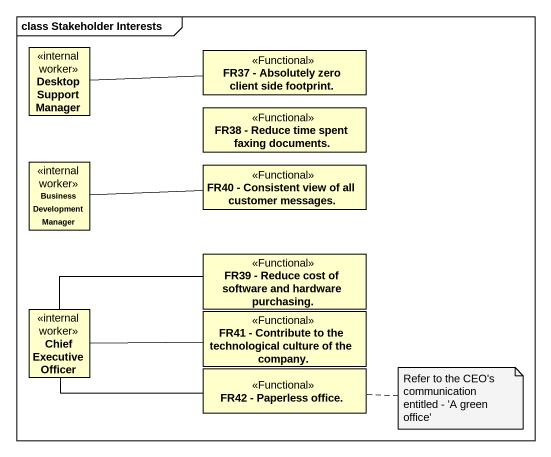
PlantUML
@startuml
mainframe class Stakeholder Interests
hide circle
hide empty members
class "Desktop Support Manager" as Desktop_Support_Manager <<internal worker>>
class "FR37 - Absolutely zero client side footprint." as FR37_Absolutely_zero_client <<Functional>>
class "FR38 - Reduce time spent faxing documents." as FR38_Reduce_time_spent <<Functional>>
class "Business Development Manager" as Business_Development_Manager <<internal worker>>
class "FR40 - Consistent view of all customer messages." as FR40_Consistent_view_of_all <<Functional>>
class "FR39 - Reduce cost of software and hardware purchasing." as FR39_Reduce_cost_of <<Functional>>
class "Chief Executive Officer" as Chief_Executive_Officer <<internal worker>>
class "FR41 - Contribute to the technological culture of the company." as FR41_Contribute_to_the <<Functional>>
class "FR42 - Paperless office." as FR42_Paperless_office <<Functional>>
FR37_Absolutely_zero_client -left- Desktop_Support_Manager
Business_Development_Manager -right- FR40_Consistent_view_of_all
Chief_Executive_Officer -right- FR39_Reduce_cost_of
Chief_Executive_Officer -right- FR41_Contribute_to_the
Chief_Executive_Officer -right- FR42_Paperless_office
note right of FR42_Paperless_office : Refer to the CEO's communication entitled - 'A green office'
@enduml
